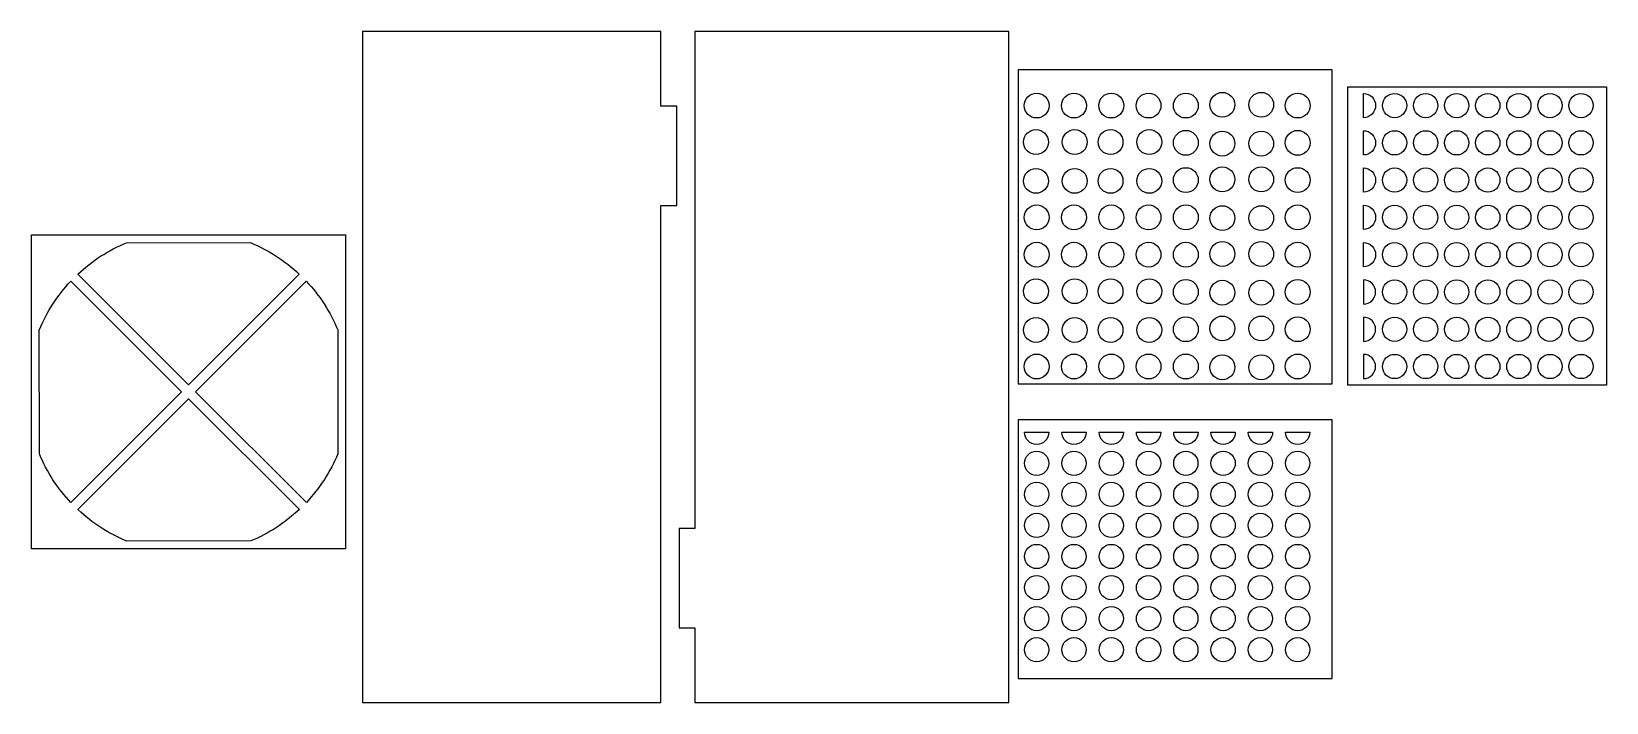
# Model space of a CAD drawing. Header units: millimetres. Extents: x -97 to 220, y -62 to 72.
import ezdxf

# ---------------------------------------------------------------- set-up
doc = ezdxf.new("R2010")
doc.units = ezdxf.units.MM
doc.layers.get('0').update_dxf_attribs({"linetype": 'CONTINUOUS'})

msp = doc.modelspace()

# ---------------------------------------------------------------- linework, layer by layer
for p, q in [((101.82, 64.81), (101.82, 1.63)), ((165, 64.81), (101.82, 64.81)), ((165, 1.63), (165, 64.81)), ((101.82, 1.63), (165, 1.63))]:
    msp.add_line(p, q)
for points in [[(-30, -62.5), (30, -62.5), (30, 37.5), (33.18, 37.5), (33.18, 57.5), (30, 57.5), (30, 72.5), (-30, 72.5)], [(36.83, -62.5), (100, -62.5), (100, 72.5), (36.83, 72.5), (36.83, -27.5), (33.65, -27.5), (33.65, -47.5), (36.83, -47.5)], [(168.17, 1.35), (168.17, 61.35), (220.17, 61.35), (220.17, 1.35), (218.17, 1.35)], [(-96.59, 31.59), (-33.41, 31.59), (-33.41, -31.59), (-96.59, -31.59)], [(165, -5.65), (101.82, -5.65), (101.82, -57.65), (165, -57.65)]]:
    msp.add_lwpolyline(points, close=True)
for points in [[(171.3, 60.04, -1), (171.3, 55.16)], [(171.3, 47.66), (171.3, 52.54, -1)], [(171.3, 45.04, -1), (171.3, 40.16)], [(171.3, 32.66), (171.3, 37.54, -1)], [(-77.5, 30), (-52.56, 30.03, -0.090466), (-42.76, 23.7), (-65, 1.41), (-87.29, 23.65, -0.090466)], [(171.3, 30.04, -1), (171.3, 25.16)], [(-95, -12.5), (-95.03, 12.44, -0.090466), (-88.7, 22.24), (-66.41, 0), (-88.65, -22.29, -0.090466)], [(-35, 12.5), (-34.97, -12.44, -0.090466), (-41.3, -22.24), (-63.59, 0), (-41.35, 22.29, -0.090466)], [(171.3, 22.54), (171.3, 17.66, 1)], [(171.3, 15.04), (171.3, 10.16, 1)], [(171.3, 7.54), (171.3, 2.66, 1)], [(-52.5, -30), (-77.44, -30.03, -0.090466), (-87.24, -23.7), (-65, -1.41), (-42.71, -23.65, -0.090466)], [(108.02, -8.13, -1), (103.13, -8.13)], [(115.52, -8.13, -1), (110.63, -8.13)], [(123.02, -8.13, -1), (118.13, -8.13)], [(130.52, -8.13, -1), (125.63, -8.13)], [(138.02, -8.13, -1), (133.13, -8.13)], [(145.52, -8.13, -1), (140.63, -8.13)], [(153.02, -8.13, -1), (148.13, -8.13)], [(160.52, -8.13, -1), (155.63, -8.13)]]:
    msp.add_lwpolyline(points, format="xyb", close=True)
for centre, radius in [((142.92, 57.75), 2.5), ((150.73, 57.75), 2.5), ((105.57, 57.6), 2.5), ((113.07, 57.6), 2.5), ((120.57, 57.6), 2.5), ((128.07, 57.6), 2.5), ((135.57, 57.6), 2.5), ((158.07, 57.6), 2.5), ((177.55, 57.6), 2.44), ((183.8, 57.6), 2.44), ((190.05, 57.6), 2.44), ((196.3, 57.6), 2.44), ((202.55, 57.6), 2.44), ((208.8, 57.6), 2.44), ((215.05, 57.6), 2.44), ((105.43, 50.25), 2.5), ((113.22, 50.25), 2.5), ((120.43, 50.25), 2.5), ((128.22, 50.25), 2.5), ((135.57, 50.1), 2.5), ((142.92, 49.95), 2.5), ((150.73, 49.95), 2.5), ((158.07, 50.1), 2.5), ((177.55, 50.1), 2.44), ((183.8, 50.1), 2.44), ((190.05, 50.1), 2.44), ((196.3, 50.1), 2.44), ((202.55, 50.1), 2.44), ((208.8, 50.1), 2.44), ((215.05, 50.1), 2.44), ((105.43, 42.45), 2.5), ((113.22, 42.45), 2.5), ((120.43, 42.45), 2.5), ((128.22, 42.45), 2.5), ((135.57, 42.6), 2.5), ((142.92, 42.75), 2.5), ((150.73, 42.75), 2.5), ((158.07, 42.6), 2.5), ((177.55, 42.6), 2.44), ((183.8, 42.6), 2.44), ((190.05, 42.6), 2.44), ((196.3, 42.6), 2.44), ((202.55, 42.6), 2.44), ((208.8, 42.6), 2.44), ((215.05, 42.6), 2.44), ((105.57, 35.1), 2.5), ((113.07, 35.1), 2.5), ((120.57, 35.1), 2.5), ((128.07, 35.1), 2.5), ((135.57, 35.1), 2.5), ((142.92, 34.95), 2.5), ((150.73, 34.95), 2.5), ((158.07, 35.1), 2.5), ((177.55, 35.1), 2.44), ((183.8, 35.1), 2.44), ((190.05, 35.1), 2.44), ((196.3, 35.1), 2.44), ((202.55, 35.1), 2.44), ((208.8, 35.1), 2.44), ((215.05, 35.1), 2.44), ((105.57, 27.6), 2.5), ((113.07, 27.6), 2.5), ((120.57, 27.6), 2.5), ((128.07, 27.6), 2.5), ((135.57, 27.6), 2.5), ((142.92, 27.75), 2.5), ((150.73, 27.75), 2.5), ((158.07, 27.6), 2.5), ((177.55, 27.6), 2.44), ((183.8, 27.6), 2.44), ((190.05, 27.6), 2.44), ((196.3, 27.6), 2.44), ((202.55, 27.6), 2.44), ((208.8, 27.6), 2.44), ((215.05, 27.6), 2.44), ((105.43, 20.25), 2.5), ((113.22, 20.25), 2.5), ((120.43, 20.25), 2.5), ((128.22, 20.25), 2.5), ((135.57, 20.1), 2.5), ((142.92, 19.95), 2.5), ((150.73, 19.95), 2.5), ((158.07, 20.1), 2.5), ((177.55, 20.1), 2.44), ((183.8, 20.1), 2.44), ((190.05, 20.1), 2.44), ((196.3, 20.1), 2.44), ((202.55, 20.1), 2.44), ((208.8, 20.1), 2.44), ((215.05, 20.1), 2.44), ((105.43, 12.45), 2.5), ((113.22, 12.45), 2.5), ((120.43, 12.45), 2.5), ((128.22, 12.45), 2.5), ((135.57, 12.6), 2.5), ((142.92, 12.75), 2.5), ((150.73, 12.75), 2.5), ((158.07, 12.6), 2.5), ((177.55, 12.6), 2.44), ((183.8, 12.6), 2.44), ((190.05, 12.6), 2.44), ((196.3, 12.6), 2.44), ((202.55, 12.6), 2.44), ((208.8, 12.6), 2.44), ((215.05, 12.6), 2.44), ((105.57, 5.1), 2.5), ((113.07, 5.1), 2.5), ((120.57, 5.1), 2.5), ((128.07, 5.1), 2.5), ((135.57, 5.1), 2.5), ((142.92, 4.95), 2.5), ((150.73, 4.95), 2.5), ((158.07, 5.1), 2.5), ((177.55, 5.1), 2.44), ((183.8, 5.1), 2.44), ((190.05, 5.1), 2.44), ((196.3, 5.1), 2.44), ((202.55, 5.1), 2.44), ((208.8, 5.1), 2.44), ((215.05, 5.1), 2.44), ((105.57, -14.37), 2.44), ((113.07, -14.37), 2.44), ((120.57, -14.37), 2.44), ((128.07, -14.37), 2.44), ((135.57, -14.37), 2.44), ((143.07, -14.37), 2.44), ((150.57, -14.37), 2.44), ((158.07, -14.37), 2.44), ((105.57, -20.62), 2.44), ((113.07, -20.62), 2.44), ((120.57, -20.62), 2.44), ((128.07, -20.62), 2.44), ((135.57, -20.62), 2.44), ((143.07, -20.62), 2.44), ((150.57, -20.62), 2.44), ((158.07, -20.62), 2.44), ((105.57, -26.87), 2.44), ((113.07, -26.87), 2.44), ((120.57, -26.87), 2.44), ((128.07, -26.87), 2.44), ((135.57, -26.87), 2.44), ((143.07, -26.87), 2.44), ((150.57, -26.87), 2.44), ((158.07, -26.87), 2.44), ((105.57, -33.12), 2.44), ((113.07, -33.12), 2.44), ((120.57, -33.12), 2.44), ((128.07, -33.12), 2.44), ((135.57, -33.12), 2.44), ((143.07, -33.12), 2.44), ((150.57, -33.12), 2.44), ((158.07, -33.12), 2.44), ((105.57, -39.38), 2.44), ((113.07, -39.38), 2.44), ((120.57, -39.38), 2.44), ((128.07, -39.38), 2.44), ((135.57, -39.38), 2.44), ((143.07, -39.38), 2.44), ((150.57, -39.38), 2.44), ((158.07, -39.38), 2.44), ((105.57, -45.62), 2.44), ((113.07, -45.62), 2.44), ((120.57, -45.62), 2.44), ((128.07, -45.62), 2.44), ((135.57, -45.62), 2.44), ((143.07, -45.62), 2.44), ((150.57, -45.62), 2.44), ((158.07, -45.62), 2.44), ((105.57, -51.88), 2.44), ((113.07, -51.88), 2.44), ((120.57, -51.88), 2.44), ((128.07, -51.88), 2.44), ((135.57, -51.88), 2.44), ((143.07, -51.88), 2.44), ((150.57, -51.88), 2.44), ((158.07, -51.88), 2.44)]:
    msp.add_circle(centre, radius)

doc.saveas('drawing.dxf')
